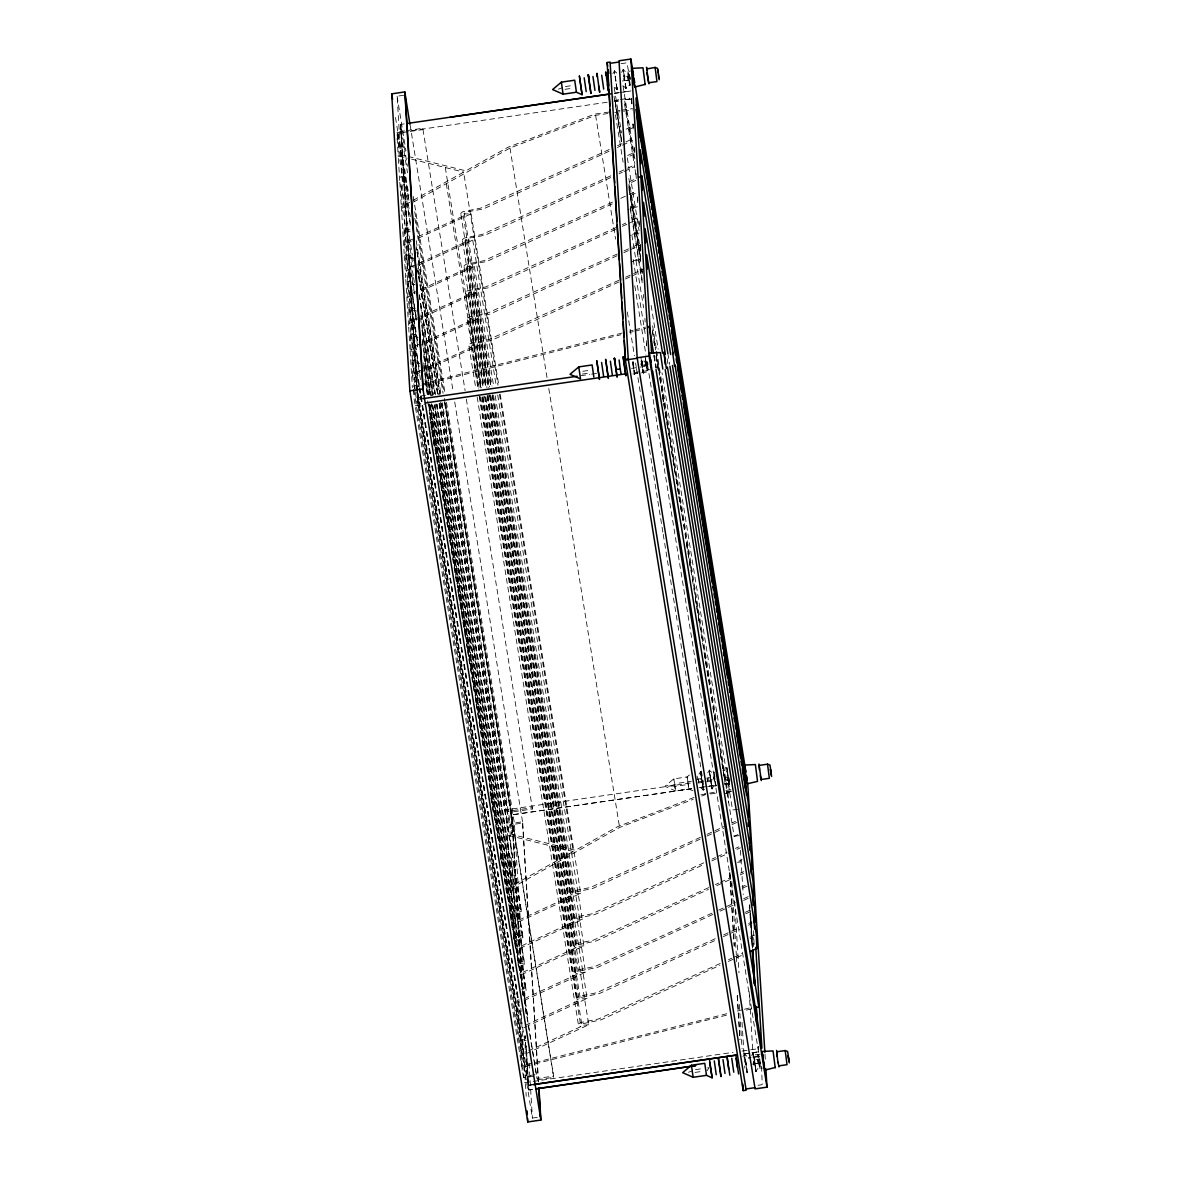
<?xml version="1.0" encoding="UTF-8"?>
<svg xmlns="http://www.w3.org/2000/svg" width="1181" height="1181" viewBox="0 0 1181 1181"><rect width="100%" height="100%" fill="white"/><g stroke="black" fill="none" stroke-linecap="round" stroke-linejoin="round"><path stroke-width="0.75" stroke-dasharray="5 3.75" d="M629.945 85.268L627.952 71.406L629.945 85.268L629.975 78.197L627.952 71.406L627.923 78.492L629.945 85.268L627.539 85.623L625.827 88.339L623.125 69.635L625.531 71.761L630.359 71.067M645.372 356.16L645.328 363.246L647.365 370.022L647.395 362.936M714.948 776.537L714.092 771.961L714.047 779.047L716.085 785.823L713.664 786.177L711.966 788.893L709.264 770.189L711.671 772.315M724.868 777.467L724.839 784.553L727.26 784.199L729.651 786.325M609.234 149.515L480.741 208.092L462.834 211.679L460.9 213.126L460.915 214.543L462.849 216.241L416.081 237.573M610.843 175.807L482.35 234.399L464.443 237.986L462.509 239.433L462.524 240.85L464.458 242.548L417.69 263.865M612.452 202.113L483.959 260.691L466.052 264.278L464.118 265.725L464.133 267.142L466.067 268.855L419.299 290.172M615.729 227.653L485.568 286.998L467.661 290.585L465.727 292.032L465.727 293.449L467.676 295.147L420.908 316.464M617.338 253.959L487.163 313.29L469.27 316.877L467.336 318.324L467.336 319.741L469.285 321.453L422.518 342.77M618.947 280.251L488.772 339.597L470.879 343.184L468.946 344.631L468.946 346.048L470.894 347.745L424.127 369.062M492.359 395.989L572.874 895.08L517.337 920.796L516.924 910.477L435.243 404.094M489.569 394.956L574.483 921.387L518.946 947.103L518.533 936.769L432.733 404.891M487.059 395.753L576.092 947.679L520.555 973.41L520.142 963.076L429.943 403.872M484.55 396.55L577.701 973.985L522.15 999.702M482.055 397.362L579.295 1000.277L525.442 1025.241M479.25 396.329L580.904 1026.584L528.719 1050.78M626.594 80.352L627.967 80.456L629.399 76.027L626.388 76.337M644.014 365.091L645.387 365.209L646.804 360.781L643.793 361.091M756.667 1063.461L758.04 1063.564L758.866 1059.106L758.01 1054.53L757.981 1061.601L760.018 1068.392L760.047 1061.306L758.01 1054.53L760.018 1068.392L759.457 1059.136L756.445 1059.446M612.865 73.606L614.578 70.89L617.072 89.623L618.785 86.892M621.619 72.336L623.317 69.62L625.827 88.339M632.44 361.947L634.492 374.362L636.205 371.646M641.194 360.677L643.246 373.093L644.944 370.376L649.786 369.668M699.004 774.16L700.717 771.429L703.212 790.163L700.51 771.459L703.02 787.004M696.539 779.342L700.835 778.722L698.045 783.033L702.341 782.413M707.759 772.876L709.456 770.16L712.158 788.864L709.751 786.753M727.821 772.256L726.965 767.62L725.252 770.337L722.831 770.691M742.938 1056.715L744.635 1053.998L747.337 1072.702L744.931 1070.577M751.677 1055.445L753.389 1052.729L756.091 1071.433L753.198 1052.758L755.604 1054.869L760.431 1054.175M746.85 1056.154L744.443 1054.028L747.145 1072.732L748.843 1070.016M753.198 1052.758L755.884 1071.462L757.597 1068.731L762.424 1068.037M623.228 79.526L625.089 76.647L620.793 77.282M640.648 364.279L642.508 361.401L638.212 362.036M707.567 780.346L709.427 777.467L706.238 777.925M707.124 1070.665L709.058 1067.668L703.965 1068.421M753.301 1062.649L755.161 1059.77L750.865 1060.39M609.027 151.286L483.309 208.963L465.772 212.108L464.251 213.938L471.13 213.835L412.863 240.717M610.636 177.578L484.919 235.255L467.381 238.4L465.86 240.23L472.74 240.142L414.457 267.024M612.245 203.885L486.528 261.562L468.99 264.706L467.469 266.537L474.349 266.434L416.066 293.316M615.537 229.424L488.137 287.854L470.599 290.998L469.078 292.829L475.958 292.74L417.675 319.623M617.146 255.716L489.746 314.161L472.208 317.305L470.688 319.136L477.567 319.032L419.285 345.915M618.755 282.023L491.355 340.453L473.817 343.597L472.297 345.428L479.176 345.339L420.894 372.222M500.213 394.174L580.727 893.264L514.178 923.911L430.445 404.788M497.718 394.971L582.336 919.556L517.44 949.465M495.208 395.768L583.945 945.863L519.05 975.757M492.403 394.734L585.555 972.17L523.965 1000.558M489.908 395.546L587.149 998.462L528.881 1025.344M487.399 396.344L588.758 1024.768L532.144 1050.883M689.438 774.957L687.076 776.936L673.746 778.884L664.992 786.295L675.473 790.901L688.818 788.967L694.472 791.447M405.437 204.682L411.726 201.154M413.291 200.283L463.616 172.101L497.998 385.213M413.247 275.69L402.381 208.299L411.785 203.029M413.35 202.158L510 148.038L595.623 115.31L607.875 113.524M499.46 394.321L573.213 851.531L515.034 884.111L513.824 864.433L510.502 863.606L436.453 404.581M520.142 963.076L524.467 964.183L434.254 404.98L511.978 887.728L619.582 827.468L693.232 799.316M580.727 893.264L575.767 893.663L573.671 892.423L592.906 888.392L700.185 839.115M582.336 919.556L577.376 919.955L575.28 918.729L594.515 914.685L703.463 864.654M583.945 945.863L578.985 946.261L576.889 945.021L596.125 940.991L708.438 889.426M585.555 972.17L580.594 972.553L578.498 971.328L597.734 967.283L713.398 914.197M587.149 998.462L582.189 998.86L580.107 997.62L599.343 993.59L716.675 939.736M588.758 1024.768L583.798 1025.152L581.716 1023.927L600.937 1019.882L719.967 965.261M626.078 129.142L633.931 125.555M628.262 129.821L632.617 127.843M414.413 238.326L407.74 241.382L407.327 231.048L410.206 231.786M617.574 145.706L624.247 142.665M625.915 141.912L632.603 138.856M416.347 317.349L404.596 244.482L411.209 241.47M617.412 147.463L620.763 145.927M622.446 145.174L632.499 140.583M627.687 155.449L635.54 151.862M629.872 156.113L634.227 154.135M416.022 264.633L409.349 267.674L408.936 257.355L413.261 258.462L413.188 256.602L405.57 254.653L406.205 270.789L417.661 341.826M619.184 172.013L625.856 168.972M627.524 168.204L634.197 165.163M406.205 270.789L412.804 267.777M619.021 173.755L622.372 172.234M624.055 171.466L634.108 166.875M629.296 181.741L635.585 178.877M631.481 182.42L635.836 180.442M417.631 290.925L410.958 293.98L410.545 283.647L414.871 284.754L414.797 282.909L407.179 280.96L407.814 297.081L419.27 368.132M620.793 198.305L627.465 195.264M629.133 194.511L635.806 191.47M407.814 297.081L414.413 294.069M630.684 195.47L635.718 193.182M630.905 208.048L637.194 205.169M637.445 206.734L627.761 209.48M419.24 317.231L412.568 320.272L412.154 309.953L416.48 311.061M622.402 224.611L625.738 223.091M632.411 220.05L637.415 217.762M518.872 999.229L519.005 1002.817L409.423 323.387L416.022 320.376M622.239 226.353L627.273 224.065M628.942 223.298L637.327 219.474M632.514 234.34L638.803 231.476M639.054 233.041L629.37 235.772M420.849 343.523L414.177 346.579L413.763 336.245L418.089 337.353M624.011 250.903L632.352 247.109M634.02 246.342L640.692 243.301M416.908 386.113L411.032 349.679L417.631 346.668M623.848 252.66L628.883 250.372M630.551 249.604L640.619 245.013M632.544 261.355L640.412 257.783M640.648 259.333L630.979 262.079M422.458 369.83L415.786 372.871L415.372 362.552L419.698 363.659M625.62 277.21L642.302 269.608M537.252 1117.388L532.395 1118.097L412.627 375.986L419.24 372.975M625.458 278.952L630.492 276.664M632.16 275.896L642.228 271.32M700.466 837.314L590.323 887.522L572.431 891.109L570.497 892.556L570.497 893.973L572.874 895.08M707.139 834.273L723.835 826.656M732.176 822.862L735.512 821.326M706.888 836.059L723.658 828.412M732.043 824.589L737.062 822.301M655.972 351.776L734.139 836.31L738.848 834.155M703.743 862.853L591.932 913.828L574.04 917.416L572.106 918.862L572.106 920.279L574.483 921.387M712.084 859.045L715.435 857.524M717.103 856.756L727.112 852.195M735.453 848.401L738.789 846.866M711.848 860.831L718.565 857.775M720.233 857.007L728.618 853.184M737.003 849.36L740.354 847.84M738.893 861.17L742.037 859.738M708.689 887.625L593.541 940.12L575.649 943.708L573.715 945.154L573.715 946.572L576.092 947.679M715.361 884.584L718.712 883.063M720.38 882.296L730.389 877.734M740.398 873.172L743.735 871.652M716.808 885.602L723.525 882.547M725.193 881.779L730.227 879.491M740.28 874.9L743.631 873.379M742.067 886.754L745.211 885.322M742.687 888.142L747.027 886.163M711.966 913.164L595.15 966.427L577.258 970.014L575.324 971.461L575.324 972.878L577.701 973.985M718.639 910.123L735.335 902.52M743.676 898.711L748.68 896.423M720.1 911.142L726.802 908.086M728.485 907.318L735.187 904.262M743.572 900.439L748.592 898.15M745.255 912.337L749.965 910.182M745.742 913.784L750.083 911.806M715.243 938.703L596.759 992.719L578.867 996.306L576.918 997.753L576.933 999.17L579.295 1000.277M723.599 934.894L738.612 928.059M748.621 923.483L751.957 921.962M418.074 393.406L520.614 1029.109L527.228 1026.097M723.377 936.666L740.147 929.034M748.533 925.21L751.884 923.675M750.009 937.197L754.718 935.057M750.245 938.762L753.138 937.448L753.493 946.468M720.189 963.489L598.368 1019.026L580.476 1022.613L578.528 1024.06L578.542 1025.477L580.904 1026.584M728.544 959.681L731.88 958.16M733.549 957.392L741.889 953.598M530.49 1051.651L522.223 1055.415L521.589 1039.28L416.701 388.992M728.337 961.437L735.054 958.382M736.723 957.629L741.757 955.326M694.059 797.455L617.53 826.715L575.457 850.276L511.993 834.45L442.358 402.751M700.864 794.857L716.897 791.713M701.794 796.038L705.219 794.724L704.334 789.262M558.451 89.151L562.614 87.586M670.838 785.882L677.776 783.269L691.387 781.291M688.508 1072.259L692.686 1070.695M413.261 386.202L420.406 384.386M422.193 383.928L622.343 332.998M629.488 331.167L633.075 330.267M634.861 329.809L645.579 327.078M416.539 386.733L420.096 385.833M421.868 385.375L620.807 334.754M629.694 332.496L633.252 331.581M635.024 331.138L645.682 328.421M533.546 1076.245L523.596 1077.692L522.858 1065.631L728.367 1013.328M737.298 1011.054L742.657 1009.696M744.443 1009.238L751.603 1007.423M535.023 1074.71L526.741 1075.921L526.135 1066.163L533.236 1064.361M535.023 1063.904L728.633 1014.627M746.392 1010.109L751.721 1008.751M415.166 391.339L397.111 96.222L403.592 95.292M621.014 63.671L626.078 62.933A1.58 1.461 -13.4 0 1 626.978 63.051L630.3 80.249M565.389 86.538L572.195 85.549M564.931 89.313L572.77 88.176M622.298 80.972L630.89 79.718M416.686 386.63L400.477 124.433L404.182 123.902M410.353 225.261L399.178 156.04L397.702 131.918L404.876 130.87M406.663 130.619L422.783 128.271L465.093 390.571M621.649 141.676L615.183 101.61L615.094 100.296L618.741 99.765M620.571 99.514L629.694 98.185M607.152 102.245L411.224 130.737M614.371 101.197L617.973 100.665M625.192 99.617L630.595 98.835M408.316 131.696L401.038 132.744L407.504 172.825M410.132 131.431L422.857 129.57L422.783 128.271M615.183 101.61L618.682 101.094M631.983 99.16L624.513 99.794L634.802 163.554M609.101 112.033L594.678 114.129L507.933 147.285L465.86 170.846L407.681 156.35M616.32 110.984L619.936 110.453M621.737 110.187L632.573 108.622M614.888 112.505L632.396 109.951M582.809 371.292L591.312 370.052M425.426 395.295L417.144 396.491L526.741 1075.921M523.596 1077.692L414 398.263L422.281 397.052M582.351 374.067L590.175 372.93M641.15 365.519L648.31 364.471M417.528 392.963L418.207 404.005L423.507 403.238M415.299 405.688L424.319 404.374M632.868 374.052L649.107 371.69M513.617 934.481L505.985 809.841L691.121 782.914M698.325 781.866L705.544 780.818M707.345 780.552L714.549 779.504M725.37 777.925L728.987 777.408M685.157 784.907L675.753 786.28L667.044 785.586M706.637 781.792L715.228 781.246L716.085 785.823L715.937 783.475M511.284 810.284L521.987 986.327M573.213 851.531L508.775 835.469L507.299 811.347L532.38 807.701L532.454 809L510.635 812.174L511.993 834.45M730.168 778.929L724.691 779.726L720.292 752.4M730.02 780.272L724.78 781.025L721.842 762.823M691.756 788.716L511.845 814.846L522.947 994.535L512.037 814.875L445.562 402.765M698.99 787.668L715.287 785.306M724.322 783.977L729.755 783.195M725.916 790.399L731.334 789.617M710.475 793.972L717.472 792.953M726.226 791.669L731.482 790.916M526.003 1013.623L514.34 822.995L522.445 821.814L538.359 1082.091M726.433 792.156L731.497 791.418M726.418 792.923L729.888 792.407M517.809 958.78L509.616 824.928L522.725 823.024L454.567 401.053M725.045 793.602L728.013 793.174L656.725 351.244M444.307 398.469L553.609 1076.068L536.927 1078.489L488.152 776.124M537.399 1079.744L553.682 1077.367L553.609 1076.068M524.497 1082.697L733.061 1052.36M742.081 1051.046L758.305 1048.684M533.605 1084.586L528.128 1085.369L525.058 1035.826M416.804 388.46L417.484 399.458L528.852 1089.915L532.483 1089.384M759.25 1056.375L748.355 1057.969L759.25 1056.375L647.129 362.257M695.461 1069.646L702.252 1068.657M695.004 1072.422L702.828 1071.285M752.371 1064.081L760.963 1062.841M757.981 1085.295L761.361 1084.808A1.58 1.461 -13.4 0 0 762.203 1084.438L761.509 1065.026M614.445 93.329L621.752 92.266M623.568 92L630.875 90.952M614.77 93.299L618.386 92.782M620.202 92.517L631.053 90.937M396.786 132.833L404.005 131.785M422.916 398.676L417.484 399.458L417.026 392.122M580.757 375.72L589.821 374.407M591.637 374.141L597.084 373.358M631.555 368.339L647.882 365.962L647.66 362.301L647.882 365.962M634.138 372.62L648.605 370.509M691.49 788.731L512.023 814.831L522.43 989.693M700.554 787.417L716.867 785.04M724.115 783.992L729.548 783.21M533.561 1084.542L528.114 1085.339L525.161 1035.693M528.852 1089.915L526.165 1045.908L528.852 1089.871L532.469 1089.354M737.859 809.251L732.53 810.004L662.01 372.842M734.139 836.31L739.468 835.543M737.52 862.351L741.077 861.85M404.699 177.283L400.802 176.633L400.876 177.844M627.967 80.456L629.089 80.692M645.387 365.209L646.509 365.446L647.365 370.022L646.228 360.736M758.04 1063.564L759.162 1063.801M405.924 155.907L402.396 155.021L408.862 195.101M399.178 156.04L409.822 158.697M411.593 159.14L463.616 172.101M402.381 208.299L400.905 184.177L404.227 185.004L410.398 223.253M404.596 244.482L403.961 228.361L410.058 229.911M409.423 323.387L408.788 307.252L416.406 309.201M411.032 349.679L410.398 333.559L418.015 335.507M412.627 375.986L412.007 359.851L419.624 361.799M432.453 405.039L513.558 907.79L521.175 909.739L521.249 911.584L516.924 910.477M429.663 404.02L515.167 934.082L522.784 936.031L522.858 937.876L518.533 936.769M518.297 960.773L524.394 962.338L524.467 964.183M522.947 987.847L526.003 988.63L526.076 990.475L521.751 989.368M521.589 1039.28L526.165 1040.446M616.777 73.03L614.371 70.919L615.537 77.09M623.612 86.198L626.019 88.309L625.827 85.15M614.873 87.468L617.279 89.594L617.072 86.42M700.997 788.022L703.404 790.133L700.717 771.429M723.348 772.389L724.366 775.769M697.1 776.197L698.621 781.291M629.931 77.444L629.665 75.968L630.3 80.411L630.034 78.95M623.125 69.635L624.277 75.82M626.019 88.309L623.317 69.62M616.113 83.408L617.279 89.594M617.072 89.623L614.77 74.049M726.758 767.65L727.924 773.835M729.371 784.775L727.156 770.794M729.179 784.804L726.965 767.62M647.439 363.689L647.719 365.165M724.913 778.22L725.193 779.696L724.543 775.253L724.588 776.006M709.264 770.189L711.966 788.893M712.158 788.864L709.456 770.16M707.05 777.792L707.33 779.268M760.372 1063.52L759.723 1059.091L760.328 1062.767M757.936 1060.848L757.656 1059.387L758.305 1063.83L758.025 1062.354M698.576 780.538L698.296 779.061L698.945 783.505L698.665 782.043M744.443 1054.028L747.145 1072.732M667.87 353.488L669.627 364.427M622.978 85.652L634.847 158.992M667.132 358.773L668.003 364.501M624.513 103.972L634.802 167.732M635.083 169.547L636.264 176.84M627.332 157.9L639.083 230.767M651.144 305.451L658.186 349.163M614.194 87.542L621.531 133.01M628.853 178.479L640.589 251.213M652.621 325.779L656.429 349.428M628.942 184.206L640.692 257.059M652.458 329.927L655.676 349.96M615.094 100.296L621.56 140.377M628.912 185.919L640.663 258.772M652.414 331.64L653.595 338.917M653.89 340.748L654.761 346.21M656.237 355.319L659.47 375.351M659.766 377.167L665.641 413.601M665.936 415.432L667.103 422.709M667.398 424.54L668.579 431.818M668.874 433.634L670.04 440.926M670.336 442.742L671.517 450.035M671.812 451.851L672.978 459.143M673.273 460.959L674.454 468.252M674.75 470.068L675.916 477.36M676.211 479.176L677.392 486.469M677.687 488.284L680.33 504.686M680.625 506.501L681.791 513.794M682.087 515.61L683.268 522.888M683.563 524.718L684.729 531.996M685.024 533.827L686.205 541.105M686.501 542.935L689.143 559.322M689.438 561.152L690.605 568.43M690.9 570.261L692.081 577.539M692.376 579.369L693.542 586.647M693.837 588.463L695.019 595.755M695.314 597.571L697.956 613.972M698.251 615.788L699.432 623.081M699.713 624.897L700.894 632.189M701.189 634.005L702.37 641.298M702.651 643.114L703.832 650.406M704.127 652.222L706.769 668.623M707.065 670.439L708.246 677.717M708.541 679.547L709.707 686.825M710.002 688.656L711.183 695.934M711.479 697.764L712.645 705.042M712.94 706.873L715.583 723.259M715.878 725.09L717.059 732.368M717.354 734.198L718.52 741.476M718.816 743.292L719.997 750.585M628.986 187.218L640.737 260.071M653.964 342.047L654.554 345.693M656.311 356.618L658.658 371.188M659.839 378.481L661.02 385.759M661.316 387.589L662.482 394.867M662.777 396.698L666.896 422.193M667.191 424.009L668.357 431.301M668.653 433.117L669.834 440.41M670.129 442.225L671.295 449.518M671.59 451.334L675.709 476.844M676.004 478.659L677.171 485.952M677.466 487.768L681.88 515.093M686.574 544.234L687.755 551.527M688.051 553.343L689.217 560.621M689.512 562.451L690.693 569.729M695.388 598.885L696.569 606.163M696.864 607.994L698.03 615.271M698.325 617.102L699.506 624.38M704.201 653.521L705.382 660.814M705.677 662.63L706.843 669.922M707.139 671.738L708.32 679.031M713.014 708.172L714.195 715.45M714.49 717.28L715.671 724.558M715.952 726.389L717.133 733.667M720.366 753.714L721.547 760.992M614.031 96.252L621.368 141.735M629.001 189.019L640.737 261.783M656.001 356.367L658.629 372.738M662.748 398.204L663.323 401.835M663.619 403.666L664.8 410.929M665.095 412.76L666.261 420.037M666.556 421.853L667.442 427.301M615.449 114.808L623.096 162.166M630.285 206.188L642.316 280.753M654.23 355.245L656.4 368.044M630.255 208.683L642.302 283.366M654.067 356.219L655.824 367.158M653.846 355.319L655.913 368.059M631.865 234.975L643.615 307.842M633.178 259.451L645.225 334.134M634.788 285.758L645.963 354.979M595.623 115.31L615.596 239.167M627.347 312.02L634.404 355.747M635.585 363.025L636.175 366.671M636.456 368.487L637.637 375.779M637.932 377.595L639.113 384.888M639.393 386.704L640.574 393.996M640.87 395.812L642.051 403.105M642.331 404.921L643.512 412.213M643.807 414.029L644.988 421.322M645.269 423.138L646.45 430.43M646.745 432.246L662.91 532.424M663.205 534.255L664.372 541.533M664.667 543.363L668.786 568.858M669.081 570.689L670.247 577.967M670.542 579.797L671.723 587.075M672.019 588.891L673.185 596.184M673.48 597.999L677.599 623.509M677.894 625.325L679.06 632.617M679.355 634.433L680.536 641.726M680.832 643.542L681.998 650.834M682.293 652.65L683.474 659.943M683.769 661.759L684.936 669.051M685.231 670.867L686.412 678.145M686.707 679.976L687.873 687.253M688.169 689.084L689.35 696.362M689.645 698.192L690.811 705.47M691.106 707.301L692.287 714.579M692.583 716.409L693.749 723.687M694.044 725.518L695.225 732.796M695.52 734.626L696.701 741.904M696.982 743.72L698.163 751.013M698.458 752.828L699.639 760.121M699.92 761.937L701.101 769.23M701.396 771.045L702.577 778.338M702.857 780.154L704.038 787.447M510 148.038L547.01 377.551M548.781 388.475L619.582 827.468M471.13 213.835L498.751 385.065M472.74 240.142L496.241 385.862M474.349 266.434L493.437 384.829M464.074 213.008L491.99 386.039M493.451 395.148L573.671 892.423M475.958 292.74L491.237 387.457M463.277 215.651L490.897 386.881M465.683 239.3L489.48 386.851M490.956 395.945L575.28 918.729M460.915 214.543L488.816 387.589M489.997 394.882L570.497 893.973M477.567 319.032L488.432 386.438M464.886 241.957L488.388 387.678M467.292 265.607L486.971 387.648M488.152 394.926L576.889 945.021M462.524 240.85L486.026 386.571M487.487 395.679L572.106 920.279M479.176 345.339L485.922 387.235M466.495 268.249L485.583 386.645M468.901 291.899L484.18 386.615M485.937 397.554L578.498 971.328M464.133 267.142L483.516 387.368M484.992 396.476L573.715 946.572M468.104 294.556L483.088 387.457M470.51 318.206L481.671 387.412M483.147 396.521L580.107 997.62M465.727 293.449L481.007 388.165M482.483 397.274L575.324 972.878M445.296 167.54L480.844 387.944M482.32 397.052L554.893 846.954M469.713 320.848L480.578 388.254M446.285 183.719L479.176 388.209M480.667 396.831L581.716 1023.927M467.336 319.741L478.512 388.962M479.678 396.255L576.933 999.17M471.322 347.155L478.069 389.051M468.946 346.048L475.707 387.944M477.183 397.052L578.542 1025.477M466.347 399.163L532.454 809M410.087 124.669L453.209 392.003M397.111 96.222L405.924 150.873M413.276 196.415L445.001 393.125M446.477 402.234L514.34 822.995M416.923 390.291L400.654 124.418L407.401 166.255M414.738 211.739L443.79 391.841M400.477 124.433L417.188 387.501M444.971 403.415L553.682 1077.367M414.841 218.352L443.052 393.229M444.514 402.337L510.635 812.174M416.214 240.644L440.882 393.642M395.502 117.48L408.995 201.139L397.702 131.918M416.332 246.608L416.923 250.239L416.214 246.667M417.218 252.055L440.1 393.923M441.561 403.001L509.616 824.928M417.1 252.144L440.011 394.218M441.487 403.326L507.299 811.347M397.082 134.649L410.294 216.551M417.926 263.865L439.066 394.897M440.233 402.175L505.985 809.841M417.749 268.559L438.018 394.484M439.494 403.356L521.175 909.739M417.823 270.405L418.414 274.051M418.709 275.867L437.797 394.277M439.273 403.385L521.249 911.584M417.69 270.789L418.281 274.435M418.576 276.265L437.679 394.661M439.14 403.769L508.775 835.469M419.358 294.866L435.523 395.045M436.985 404.153L522.784 936.031M419.137 294.881L435.007 393.243M436.763 404.182L522.858 937.876M400.905 184.177L412.361 255.214M412.656 257.045L413.247 260.676M420.584 306.219L434.697 393.657M407.327 231.048L413.202 267.482M420.849 314.84L433.781 394.985M420.672 319.342L421.263 322.974M421.558 324.805L432.718 394.026M434.475 404.95L524.394 962.338M422.208 330.296L432.497 394.041M413.542 277.52L414.723 284.798M422.06 330.34L432.645 395.915M408.936 257.355L414.811 293.774M422.163 339.316L431.272 395.783M403.961 228.361L414.826 295.752M422.178 341.294L430.991 395.93M423.758 354.743L430.209 394.823M431.685 403.932L526.003 988.63M423.817 356.588L429.987 394.838M431.464 403.946L526.076 990.475M423.684 362.892L428.983 395.679M410.545 283.647L416.421 320.081M423.772 365.623L428.467 394.764M405.57 254.653L416.435 322.059M423.787 367.586L424.378 371.233M424.658 373.048L428.186 394.912M425.071 379.219L427.714 395.62M429.175 404.729L527.686 1016.782L428.954 404.743M425.13 381.064L427.492 395.65M428.555 404.153L536.853 1077.161M427.625 400.89L428.806 408.168M429.102 409.999L480.519 728.766M480.815 730.581L481.981 737.874M482.276 739.69L483.457 746.983M483.752 748.798L487.856 774.293M429.707 416.509L430.297 420.156M430.593 421.971L431.759 429.264M432.054 431.08L433.235 438.372M433.53 440.188L434.697 447.481M434.992 449.297L436.173 456.575M436.468 458.405L437.634 465.683M437.93 467.514L438.815 472.976M439.982 480.268L440.572 483.9M440.867 485.731L442.048 493.008M442.344 494.839L443.51 502.117M443.805 503.947L444.986 511.225M445.281 513.056L446.448 520.334M446.743 522.15L447.629 527.627M448.81 534.904L449.385 538.551M449.681 540.367L450.862 547.659M451.157 549.475L452.323 556.768M452.618 558.583L453.799 565.876M454.095 567.692L455.261 574.985M455.556 576.8L456.442 582.263M457.623 589.555L458.198 593.202M458.494 595.017L459.675 602.31M459.97 604.126L461.136 611.404M461.431 613.234L462.612 620.512M462.908 622.343L464.089 629.621M464.369 631.451L465.255 636.913M466.436 644.191L467.026 647.838M467.307 649.668L468.488 656.946M468.783 658.777L469.964 666.054M470.245 667.885L471.426 675.163M471.721 676.979L472.902 684.271M473.197 686.087L474.068 691.564M475.249 698.842L475.84 702.488M476.135 704.304L477.301 711.597M477.596 713.413L478.777 720.705M479.073 722.521L480.239 729.814M480.534 731.63L481.715 738.922M482.01 740.738L482.881 746.2M490.233 791.742L490.824 795.389M491.119 797.205L492.285 804.497M492.58 806.313L493.761 813.606M494.057 815.421L495.223 822.714M495.518 824.53L496.699 831.808M496.994 833.638L497.865 839.101M500.508 855.502L501.098 859.133M501.394 860.964L502.575 868.242M502.87 870.072L504.036 877.35M504.331 879.181L505.512 886.459M505.808 888.289L506.679 893.751M509.336 910.138L509.912 913.784M510.207 915.6L511.388 922.892M511.683 924.708L512.849 932.001M513.145 933.817L514.326 941.109M514.621 942.925L515.506 948.387M412.154 309.953L417.734 344.557M430.962 426.533L431.552 430.164M431.847 431.995L433.014 439.273M433.309 441.104L434.195 446.566M439.775 481.169L440.365 484.815M490.012 792.658L490.602 796.289M490.897 798.12L492.078 805.398M492.374 807.228L493.245 812.69M500.301 856.402L500.892 860.048M407.179 280.96L417.749 346.535M413.763 336.245L419.344 370.864M408.788 307.252L419.358 372.827M419.654 374.657L420.835 381.935M415.372 362.552L419.196 386.231M419.491 388.047L524.969 1041.982L525.368 1052.301M410.398 333.559L418.915 386.379M419.211 388.195L519.98 1012.988L520.614 1029.109M417.424 392.195L526.135 1066.163M412.007 359.851L416.406 387.176M413.852 389.848L522.858 1065.631M728.559 776.921L729.459 783.151M728.367 776.95L729.268 783.18M714.977 779.504L714.092 771.961M754.349 1058.929L755.884 1071.462M647.129 361.475L647.675 364.412M707.094 778.545L707.64 781.482M645.505 358.507L646.509 365.446M745.595 1060.213L746.953 1069.558M641.888 360.545L643.438 373.063L640.929 357.533M641.696 360.574L643.246 373.093M633.149 361.814L634.684 374.333L632.632 361.917M632.957 361.844L634.492 374.362M631.865 103.81L631.525 98.289L631.835 103.766M400.654 124.418L417.41 391.132M764.993 1054.161L765.318 1059.667M753.301 930.717L754.201 945.435M752.622 948.195L750.496 913.371L752.563 948.21M749.448 905.163L752.046 947.324M740.428 850.29L743.218 894.548M749.167 991.715L753.655 1065.055M728.013 793.174L728.574 802.342M734.626 901.339L739.011 972.849M742.037 1022.347L744.842 1068.185M731.821 881.247L736.324 954.853M736.427 956.699L736.885 964.05M739.35 1004.544L742.052 1048.698M729.858 872.449L734.346 945.774M737.372 995.288L740.059 1039.28M729.681 873.054L734.169 946.365M737.195 995.849L739.882 1039.841M631.333 98.274L631.776 105.611M632.913 123.946L633.252 129.452M634.389 147.787L634.847 155.124M635.983 173.445L636.323 178.951M637.784 202.792L637.341 195.456L637.784 200.947M639.261 226.619L638.803 219.282L639.246 224.789M640.737 250.461L640.279 243.124L640.707 248.615M641.874 268.796L642.213 274.287M643.453 294.468L643.689 298.129M644.929 318.294L645.151 321.97M634.537 147.773L634.758 151.448M641.933 268.796L642.154 272.457M614.578 70.89L614.578 74.078M522.725 823.024L538.536 1081.545M529.029 1063.107L532.395 1118.097M517.928 960.611L518.37 967.948M520.836 1008.279L521.057 1011.94M521.175 1013.77L526.224 1096.278M510.502 863.606L511.978 887.728M513.72 936.312L513.956 939.987M517.086 991.302L521.913 1070.119M417.306 389.331L418.207 404.005M413.468 389.656L414 398.263M397.126 138.325L398.248 156.66M398.351 158.49L399.709 180.486M399.813 182.317L401.156 204.313M401.274 206.158L402.736 229.985M402.839 231.816L404.182 253.812M404.301 255.642L405.644 277.638M405.762 279.469L407.105 301.465M407.209 303.31L408.552 325.306M408.67 327.137L410.014 349.133M410.132 350.964L411.593 374.79M411.697 376.621L412.376 387.619M749.758 904.631L749.979 908.322M750.083 910.152L752.267 946.955M522.533 991.523L522.755 995.214M515.167 934.082L515.787 950.218M513.558 907.79L514.178 923.911M758.512 1051.843L742.214 1054.205L758.512 1051.843L758.187 1046.322L758.512 1051.843M687.814 780.892L687.076 776.936L688.818 788.967L687.814 780.892M674.484 782.826L673.746 778.884L675.473 790.901L674.484 782.826M627.864 77.739L627.598 76.278L628.233 80.707L627.864 77.739M645.284 362.493L645.018 361.017L645.653 365.46L645.284 362.493M714.003 778.294L713.737 776.818L714.372 781.261L714.003 778.294M633.37 127.725L633.134 124.049L633.296 127.607M646.627 345.797L646.287 340.305L646.642 345.797"/><path stroke-width="1.5" d="M646.612 68.97L655.13 67.435L657.596 68.35L659.234 79.732M645.166 84.678L642.995 67.819L632.071 68.336L634.773 87.04L645.372 84.309M655.13 67.435L656.961 81.563L648.605 82.788L646.553 67.302L647.114 70.343M648.93 83.792L646.878 72.764M657.802 69.93L657.965 72.676M658.511 75.422L658.467 74.61M663.958 352.041L665.287 364.339M664.209 353.399L666.35 368.546M662.792 369.062L660.4 352.558L649.491 353.089L652.192 371.794M672.55 352.189L674.558 366.007M758.94 764.033L761.317 780.523M771.621 776.463L769.982 765.081L767.517 764.181L769.348 778.309L760.992 779.519L760.284 775.696M770.898 772.167L770.573 769.643M776.611 1050.411L777.939 1062.708M775.223 1067.786L773.053 1050.928L762.144 1051.459L764.83 1070.148L775.445 1067.417M789.307 1062.841L787.653 1051.474L785.203 1050.559L787.018 1064.686L778.678 1065.897M779.002 1066.901L777.954 1062.073M788.583 1058.545L788.524 1057.718M576.431 92.236L574.689 80.205L561.359 82.153L552.605 89.564L563.086 94.17L576.431 92.236L582.085 94.701L579.384 75.997M578.779 366.892L570.024 374.303L580.506 378.924L578.779 366.892L592.109 364.959L593.836 376.99M706.489 1075.345L704.762 1063.313L691.416 1065.262L682.677 1072.673L693.158 1077.279L706.489 1075.345L712.143 1077.825L709.633 1062.28M638.729 177.445L641.874 176.013L670.66 354.521M750.142 951.502L756.844 948.446L756.298 934.333L665.213 369.668M755.279 1007.851L758.822 1006.95L758.748 1005.592M538.994 1088.882L540.898 1120.046L527.789 1121.95L409.866 390.852L391.693 93.845L404.803 91.926L409.91 124.197M607.108 62.504L610.09 62.076L628.248 359.098L746.185 1090.196L743.203 1090.624L625.28 359.526L607.108 62.504L607.698 66.151M633.547 75.422L630.905 59.05L619.006 60.777L637.179 357.799L755.102 1088.897L767 1087.155L765.878 1068.82M610.488 63.257L619.169 62.003M407.725 123.385L610.784 93.86M409.866 390.852L422.96 388.948L404.803 91.926M625.28 359.526L628.248 359.098M637.179 357.799L649.078 356.072L630.905 59.05M626.875 359.777L637.297 358.271M425.278 402.972L626.904 373.668M767.517 764.181L759.176 765.391L759.457 769.968M533.605 1084.586L736.796 1055.002L533.561 1084.542M785.203 1050.559L776.847 1051.769L777.128 1056.345M536.115 1088.867L695.757 1065.616L536.1 1088.823M746.274 1088.941L754.939 1087.671M450.109 117.214L609.337 94.096M422.916 398.676L577.125 376.252M744.458 765.081L755.368 764.55L757.552 781.409L747.16 783.771L744.458 765.081L745.61 771.252M617.397 369.21L620.261 369.254L621.117 373.846M582.085 94.701L579.413 76.234M563.086 94.17L561.359 82.153M712.143 1077.825L709.441 1059.121M693.158 1077.279L691.416 1065.262M658.467 76.115L658.895 78.418M771.282 775.149L770.352 769.407M632.647 71.436L634.773 87.04M607.374 84.678L608.525 90.863M608.333 90.893L605.823 72.159M788.952 1061.527L788.037 1055.784M603.698 89.092L601.705 75.23M598.619 85.947L599.771 92.133M599.579 92.162L597.069 73.429M594.958 90.361L592.951 76.499M588.906 77.798L588.33 74.698L591.017 93.402M590.825 93.432L588.123 74.728M586.204 91.631L584.196 77.769M762.719 1054.544L763.295 1057.63M625.945 375.617L623.243 356.913M625.738 375.647L623.051 356.942M615.065 361.268L614.489 358.183L617.191 376.887M614.873 361.297L614.297 358.212L616.999 376.916M612.363 375.115L610.37 361.253M608.436 378.156L605.735 359.452M738.583 1073.972L735.881 1055.268M608.245 378.186L605.543 359.482M603.624 376.385L601.616 362.523M733.77 1072.2L731.762 1058.338M729.843 1075.241L726.95 1056.567M725.016 1073.47L723.008 1059.608M721.089 1076.511L718.388 1057.822M720.897 1076.541L718.196 1057.836M716.262 1074.754L714.269 1060.892M634.138 79.053L634.728 82.7M635.319 86.331L745.905 771.961M746.495 775.592L747.086 779.239M747.662 782.87L764.875 1052.33M636.338 104.666L744.753 776.818L745.491 788.878L742.259 768.831M635.895 109.449L650.879 202.35M651.469 205.981L652.06 209.627M652.65 213.274L653.226 216.92M653.816 220.552L654.407 224.198M654.997 227.844L655.588 231.491M656.164 235.137L656.754 238.769M657.345 242.415L657.935 246.061M658.526 249.708L659.101 253.339M659.692 256.986L661.463 267.925M662.039 271.556L662.63 275.203M663.22 278.849L663.811 282.495M664.401 286.127L664.977 289.773M665.567 293.419L668.505 311.636M669.096 315.283L669.686 318.914M670.277 322.561L670.867 326.207M671.443 329.853L675.562 355.348M676.152 358.994L676.743 362.641M677.318 366.272L681.437 391.782M682.028 395.428L682.618 399.06M683.194 402.706L688.493 435.494M689.084 439.14L712.291 583.045M712.881 586.677L713.457 590.323M714.047 593.969L714.638 597.616M715.228 601.262L715.819 604.893M716.395 608.54L716.985 612.186M717.576 615.832L718.166 619.464M718.757 623.11L720.513 634.049M721.104 637.681L721.694 641.327M722.285 644.974L722.861 648.62M723.451 652.252L724.042 655.898M724.632 659.544L727.57 677.761M728.16 681.407L728.736 685.039M729.327 688.685L729.917 692.332M730.508 695.978L733.445 714.195M734.036 717.827L734.612 721.473M735.202 725.119L735.793 728.766M736.383 732.412L740.502 757.907M741.077 761.553L741.668 765.199M673.17 353.724L640.264 149.707L640.811 163.819M674.927 364.649L749.861 829.136L750.407 843.249M672.432 365.446L751.47 855.443L752.017 869.556M667.87 353.488L643.483 202.305L644.029 216.418M669.922 366.243L753.079 881.735L753.626 895.848M665.361 354.3L645.092 228.612L645.638 242.725M667.413 367.04L754.689 908.041L755.235 922.154M662.556 353.267L646.701 254.904L647.247 269.017M608.289 69.782L608.865 73.429M653.565 353.488L649.151 326.163L649.24 327.521M655.986 369.417L758.822 1006.95M652.709 371.159L761.907 1048.167L755.751 947.354M649.078 356.072L767 1087.155M391.693 93.845L392.579 99.293M422.96 388.948L540.898 1120.046M746.289 775.932L746.968 780.611M763.974 1062.31L764.417 1065.424M650.642 359.275L651.1 362.39M736.088 1058.442L737.431 1067.786M728.677 1069.071L727.142 1056.537M620.261 369.254L619.11 359.984M746.436 795.212L745.211 775.046L635.998 98.053L651.587 352.839M748.119 822.699L748.341 826.375M749.359 842.865L749.802 850.202M750.924 868.537L751.264 874.029M752.607 896.025L753.168 905.192M754.069 919.851L754.629 929.019M754.866 984.88L752.74 950.041L754.821 984.88M752.282 951L753.862 976.672M754.098 980.333L754.319 983.994M755.678 1006.005L756.239 1015.173M756.475 1018.834L756.696 1022.51L755.884 1007.673M742.864 1085.118L743.203 1090.624M742.569 1083.833L742.805 1087.509M607.861 71.126L608.746 85.8M608.983 89.461L609.986 105.95M610.208 109.626L614.696 182.937M614.917 186.598L617.043 221.438M617.264 225.099L619.405 259.923M619.626 263.584L620.63 280.089M620.852 283.75L621.752 298.409M621.974 302.085L622.992 318.575M623.214 322.236L624.114 336.91M624.336 340.571L625.561 360.736M605.632 72.189L605.823 75.363M596.877 73.458L597.069 76.632M596.833 360.973L599.49 379.455L596.789 360.751M538.698 1087.598L540.485 1116.931M527.11 1110.952L527.346 1114.613M527.567 1118.289L527.789 1121.95M405.201 95.056L423.256 390.158M752.489 950.631L754.467 983.758M748.798 816.957L748.252 802.844L638.655 123.415L639.201 137.527M641.874 176.013L642.42 190.126M757.11 1021.55L756.224 1006.876L757.095 1021.55"/></g></svg>
